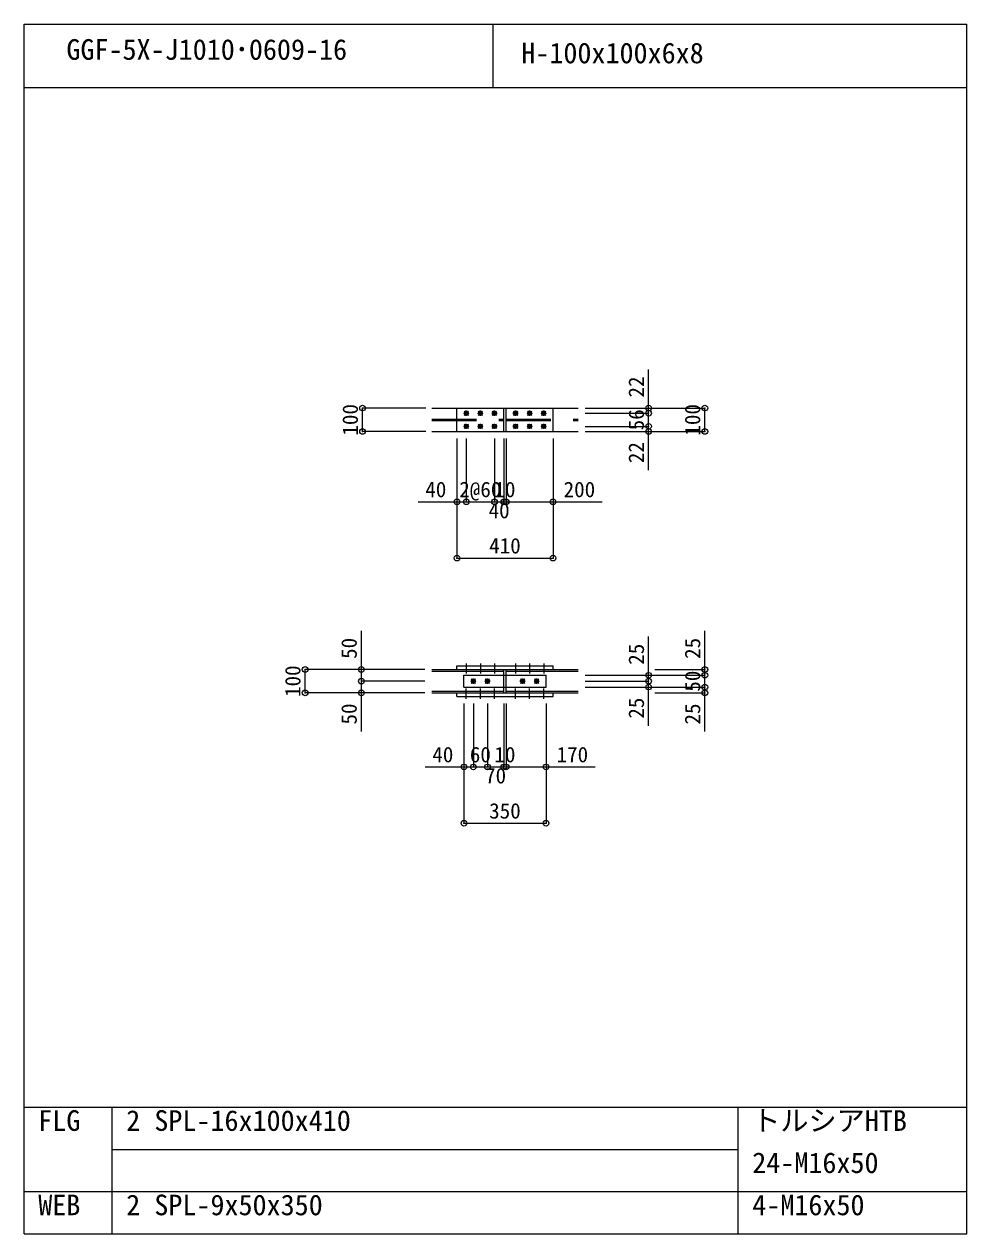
# Model space of a CAD drawing. Units: millimetres, scale not verified. Extents: x -8310 to 8310, y -4800 to 5700.
# Drawn here: x -8310 to -4290, y 540 to 5700 of the extents above; entities that cross this region are included whole.
import ezdxf
from ezdxf.enums import TextEntityAlignment as Align

# ---------------------------------------------------------------- set-up
doc = ezdxf.new("R2010")
doc.units = ezdxf.units.MM
doc.header["$LTSCALE"] = 30
doc.header["$PDMODE"] = 32
doc.header["$PDSIZE"] = 24
doc.linetypes.add('USER2', pattern=[9.525, 6.35, -3.175])
doc.layers.add('0-0', color=7, linetype='Continuous')
doc.layers.add('0-2', color=7, linetype='Continuous')
for name, color, linetype, lineweight in [('0-1', 7, 'Continuous', 18), ('0-5', 7, 'Continuous', 18), ('0-6', 7, 'USER2', 18), ('0-8', 7, 'Continuous', 18), ('0-9', 7, 'Continuous', 18), ('0-A', 7, 'Continuous', 18), ('0-B', 7, 'Continuous', 18)]:
    doc.layers.add(name, color=color, linetype=linetype, lineweight=lineweight)
doc.styles.add('ＭＳ ゴシック', font='')
doc.styles.get('ＭＳ ゴシック').set_extended_font_data('MS Gothic')

msp = doc.modelspace()

# ---------------------------------------------------------------- linework, layer by layer
at = {"layer": '0-0'}
for p in [(-6867, 4062.5), (-5647, 4062.5), (-5647, 4040.5), (-5407, 4062.5), (-6867, 3962.5), (-5647, 3984.5), (-5647, 3962.5), (-5407, 3962.5), (-6464.5, 3662.5), (-6424.5, 3662.5), (-6304.5, 3662.5), (-6264.5, 3662.5), (-6254.5, 3662.5), (-6054.5, 3662.5), (-6464.5, 3422.5), (-6054.5, 3422.5), (-7112, 2947.5), (-6872, 2947.5), (-5407, 2947.5), (-6872, 2897.5), (-5647, 2922.5), (-5647, 2897.5), (-5407, 2922.5), (-7112, 2847.5), (-6872, 2847.5), (-5647, 2872.5), (-5407, 2872.5), (-5407, 2847.5), (-6434.5, 2531.5), (-6394.5, 2531.5), (-6334.5, 2531.5), (-6264.5, 2531.5), (-6254.5, 2531.5), (-6084.5, 2531.5), (-6434.5, 2291.5), (-6084.5, 2291.5)]:
    msp.add_point(p, dxfattribs=at)
at = {"layer": '0-1'}
for p, q in [((-8310, 540), (-8310, 5700)), ((-8310, 5700), (-4290, 5700)), ((-6310, 5430), (-6310, 5700)), ((-4290, 540), (-4290, 5700)), ((-8310, 5430), (-4290, 5430)), ((-8310, 1080), (-4290, 1080)), ((-7935, 540), (-7935, 1080)), ((-5265, 540), (-5265, 1080)), ((-7935, 900), (-5265, 900)), ((-8310, 720), (-4290, 720)), ((-8310, 540), (-4290, 540))]:
    msp.add_line(p, q, dxfattribs=at)
at = {"layer": '0-5'}
for p, q in [((-6572, 4062.5), (-6264.5, 4062.5)), ((-6464.5, 4062.5), (-6054.5, 4062.5)), ((-6464.5, 3962.5), (-6464.5, 4062.5)), ((-6254.5, 4062.5), (-5947, 4062.5)), ((-6572, 3962.5), (-6264.5, 3962.5)), ((-6254.5, 3962.5), (-5947, 3962.5)), ((-6572, 2947.5), (-6264.5, 2947.5)), ((-6464.5, 2963.5), (-6054.5, 2963.5)), ((-6464.5, 2947.5), (-6464.5, 2963.5)), ((-6254.5, 2947.5), (-5947, 2947.5)), ((-6254.5, 2939.5), (-6254.5, 2947.5)), ((-6434.5, 2922.5), (-6084.5, 2922.5)), ((-6434.5, 2872.5), (-6434.5, 2922.5)), ((-6264.5, 2922.5), (-6264.5, 2939.5)), ((-6254.5, 2939.5), (-5947, 2939.5)), ((-6254.5, 2922.5), (-6254.5, 2939.5)), ((-6572, 2855.5), (-6264.5, 2855.5)), ((-6464.5, 2847.5), (-6264.5, 2847.5)), ((-6464.5, 2831.5), (-6464.5, 2847.5)), ((-6264.5, 2855.5), (-6264.5, 2872.5)), ((-6264.5, 2847.5), (-6054.5, 2847.5)), ((-6254.5, 2855.5), (-6254.5, 2872.5)), ((-6254.5, 2847.5), (-5947, 2847.5)), ((-6054.5, 2831.5), (-6054.5, 2847.5)), ((-6464.5, 2831.5), (-6264.5, 2831.5)), ((-6264.5, 2831.5), (-6054.5, 2831.5))]:
    msp.add_line(p, q, dxfattribs=at)
for points in [[(-6464.5, 3962.5), (-6054.5, 3962.5), (-6054.5, 4062.5)], [(-6572, 2939.5), (-6264.5, 2939.5), (-6264.5, 2947.5)], [(-6464.5, 2947.5), (-6054.5, 2947.5), (-6054.5, 2963.5)], [(-6434.5, 2872.5), (-6084.5, 2872.5), (-6084.5, 2922.5)], [(-6572, 2847.5), (-6264.5, 2847.5), (-6264.5, 2855.5)], [(-6254.5, 2847.5), (-6254.5, 2855.5), (-5947, 2855.5)]]:
    msp.add_lwpolyline(points, dxfattribs=at)
at = {"layer": '0-6'}
for p, q in [((-6264.5, 3962.5), (-6264.5, 4062.5)), ((-6254.5, 3962.5), (-6254.5, 4062.5)), ((-6572, 4015.5), (-6264.5, 4015.5)), ((-6572, 4009.5), (-6264.5, 4009.5)), ((-6254.5, 4015.5), (-5947, 4015.5)), ((-6254.5, 4009.5), (-5947, 4009.5)), ((-6264.5, 2872.5), (-6264.5, 2922.5)), ((-6254.5, 2872.5), (-6254.5, 2922.5))]:
    msp.add_line(p, q, dxfattribs=at)
at = {"layer": '0-8'}
for p, q in [((-6435.5, 4040.5), (-6413.5, 4040.5)), ((-6433.84, 4031.17), (-6415.17, 4049.83)), ((-6433.83, 4049.83), (-6415.17, 4031.17)), ((-6424.5, 4029.5), (-6424.5, 4051.5)), ((-6375.5, 4040.5), (-6353.5, 4040.5)), ((-6373.84, 4031.17), (-6355.17, 4049.83)), ((-6373.83, 4049.83), (-6355.17, 4031.17)), ((-6364.5, 4029.5), (-6364.5, 4051.5)), ((-6315.5, 4040.5), (-6293.5, 4040.5)), ((-6313.84, 4031.17), (-6295.17, 4049.83)), ((-6313.83, 4049.83), (-6295.17, 4031.17)), ((-6304.5, 4029.5), (-6304.5, 4051.5)), ((-6225.5, 4040.5), (-6203.5, 4040.5)), ((-6223.84, 4031.17), (-6205.17, 4049.83)), ((-6223.83, 4049.83), (-6205.17, 4031.17)), ((-6214.5, 4029.5), (-6214.5, 4051.5)), ((-6165.5, 4040.5), (-6143.5, 4040.5)), ((-6163.84, 4031.17), (-6145.17, 4049.83)), ((-6163.83, 4049.83), (-6145.17, 4031.17)), ((-6154.5, 4029.5), (-6154.5, 4051.5)), ((-6105.5, 4040.5), (-6083.5, 4040.5)), ((-6103.84, 4031.17), (-6085.17, 4049.83)), ((-6103.83, 4049.83), (-6085.17, 4031.17)), ((-6094.5, 4029.5), (-6094.5, 4051.5)), ((-6435.5, 3984.5), (-6413.5, 3984.5)), ((-6433.84, 3975.17), (-6415.17, 3993.83)), ((-6433.83, 3993.83), (-6415.17, 3975.17)), ((-6424.5, 3973.5), (-6424.5, 3995.5)), ((-6375.5, 3984.5), (-6353.5, 3984.5)), ((-6373.84, 3975.17), (-6355.17, 3993.83)), ((-6373.83, 3993.83), (-6355.17, 3975.17)), ((-6364.5, 3973.5), (-6364.5, 3995.5)), ((-6315.5, 3984.5), (-6293.5, 3984.5)), ((-6313.84, 3975.17), (-6295.17, 3993.83)), ((-6313.83, 3993.83), (-6295.17, 3975.17)), ((-6304.5, 3973.5), (-6304.5, 3995.5)), ((-6225.5, 3984.5), (-6203.5, 3984.5)), ((-6223.84, 3975.17), (-6205.17, 3993.83)), ((-6223.83, 3993.83), (-6205.17, 3975.17)), ((-6214.5, 3973.5), (-6214.5, 3995.5)), ((-6165.5, 3984.5), (-6143.5, 3984.5)), ((-6163.84, 3975.17), (-6145.17, 3993.83)), ((-6163.83, 3993.83), (-6145.17, 3975.17)), ((-6154.5, 3973.5), (-6154.5, 3995.5)), ((-6105.5, 3984.5), (-6083.5, 3984.5)), ((-6103.84, 3975.17), (-6085.17, 3993.83)), ((-6103.83, 3993.83), (-6085.17, 3975.17)), ((-6094.5, 3973.5), (-6094.5, 3995.5)), ((-6405.5, 2897.5), (-6383.5, 2897.5)), ((-6403.84, 2888.17), (-6385.17, 2906.83)), ((-6403.83, 2906.83), (-6385.17, 2888.17)), ((-6394.5, 2886.5), (-6394.5, 2908.5)), ((-6345.5, 2897.5), (-6323.5, 2897.5)), ((-6343.84, 2888.17), (-6325.17, 2906.83)), ((-6343.83, 2906.83), (-6325.17, 2888.17)), ((-6334.5, 2886.5), (-6334.5, 2908.5)), ((-6195.5, 2897.5), (-6173.5, 2897.5)), ((-6193.84, 2888.17), (-6175.17, 2906.83)), ((-6193.83, 2906.83), (-6175.17, 2888.17)), ((-6184.5, 2886.5), (-6184.5, 2908.5)), ((-6135.5, 2897.5), (-6113.5, 2897.5)), ((-6133.84, 2888.17), (-6115.17, 2906.83)), ((-6133.83, 2906.83), (-6115.17, 2888.17)), ((-6124.5, 2886.5), (-6124.5, 2908.5))]:
    msp.add_line(p, q, dxfattribs=at)
at = {"layer": '0-9'}
for p, q in [((-6424.5, 2973.5), (-6424.5, 2929.5)), ((-6364.5, 2973.5), (-6364.5, 2929.5)), ((-6304.5, 2973.5), (-6304.5, 2929.5)), ((-6214.5, 2973.5), (-6214.5, 2929.5)), ((-6154.5, 2973.5), (-6154.5, 2929.5)), ((-6094.5, 2973.5), (-6094.5, 2929.5)), ((-6424.5, 2821.5), (-6424.5, 2865.5)), ((-6364.5, 2821.5), (-6364.5, 2865.5)), ((-6304.5, 2821.5), (-6304.5, 2865.5)), ((-6214.5, 2821.5), (-6214.5, 2865.5)), ((-6154.5, 2821.5), (-6154.5, 2865.5)), ((-6094.5, 2821.5), (-6094.5, 2865.5))]:
    msp.add_line(p, q, dxfattribs=at)
at = {"layer": '0-A'}
for p, q in [((-6597, 4062.5), (-6867, 4062.5)), ((-5917, 4062.5), (-5647, 4062.5)), ((-5917, 4062.5), (-5407, 4062.5)), ((-5917, 4040.5), (-5647, 4040.5)), ((-5917, 3984.5), (-5647, 3984.5)), ((-5647, 3797.5), (-5647, 3984.5)), ((-6464.5, 3932.5), (-6464.5, 3662.5)), ((-6464.5, 3932.5), (-6464.5, 3422.5)), ((-6424.5, 3932.5), (-6424.5, 3662.5)), ((-6424.5, 3932.5), (-6424.5, 3662.5)), ((-6304.5, 3932.5), (-6304.5, 3662.5)), ((-6304.5, 3932.5), (-6304.5, 3662.5)), ((-6264.5, 3932.5), (-6264.5, 3662.5)), ((-6264.5, 3932.5), (-6264.5, 3662.5)), ((-6254.5, 3932.5), (-6254.5, 3662.5)), ((-6254.5, 3932.5), (-6254.5, 3662.5)), ((-6054.5, 3932.5), (-6054.5, 3662.5)), ((-6054.5, 3932.5), (-6054.5, 3422.5)), ((-5917, 3962.5), (-5647, 3962.5)), ((-6629.5, 3662.5), (-6424.5, 3662.5)), ((-6424.5, 3662.5), (-6304.5, 3662.5)), ((-6304.5, 3662.5), (-6264.5, 3662.5)), ((-6264.5, 3662.5), (-6254.5, 3662.5)), ((-6254.5, 3662.5), (-5844.5, 3662.5)), ((-6464.5, 3422.5), (-6054.5, 3422.5)), ((-6602, 2947.5), (-7112, 2947.5)), ((-6602, 2947.5), (-6872, 2947.5)), ((-5620.58, 2947.5), (-5407, 2947.5)), ((-6602, 2897.5), (-6872, 2897.5)), ((-6872, 2682.5), (-6872, 2897.5)), ((-5917, 2922.5), (-5647, 2922.5)), ((-5917, 2922.5), (-5407, 2922.5)), ((-5917, 2897.5), (-5647, 2897.5)), ((-5647, 2707.5), (-5647, 2897.5)), ((-6602, 2847.5), (-6872, 2847.5)), ((-5917, 2872.5), (-5647, 2872.5)), ((-5917, 2872.5), (-5407, 2872.5)), ((-5620.58, 2847.5), (-5407, 2847.5)), ((-5407, 2682.5), (-5407, 2872.5)), ((-6434.5, 2801.5), (-6434.5, 2531.5)), ((-6434.5, 2801.5), (-6434.5, 2291.5)), ((-6394.5, 2801.5), (-6394.5, 2531.5)), ((-6394.5, 2801.5), (-6394.5, 2531.5)), ((-6334.5, 2801.5), (-6334.5, 2531.5)), ((-6334.5, 2801.5), (-6334.5, 2531.5)), ((-6264.5, 2801.5), (-6264.5, 2531.5)), ((-6264.5, 2801.5), (-6264.5, 2531.5)), ((-6254.5, 2801.5), (-6254.5, 2531.5)), ((-6254.5, 2801.5), (-6254.5, 2531.5)), ((-6084.5, 2801.5), (-6084.5, 2531.5)), ((-6084.5, 2801.5), (-6084.5, 2291.5)), ((-6599.5, 2531.5), (-6394.5, 2531.5)), ((-6394.5, 2531.5), (-6334.5, 2531.5)), ((-6334.5, 2531.5), (-6264.5, 2531.5)), ((-6264.5, 2531.5), (-6254.5, 2531.5)), ((-6254.5, 2531.5), (-5874.5, 2531.5)), ((-6434.5, 2291.5), (-6084.5, 2291.5))]:
    msp.add_line(p, q, dxfattribs=at)
for points in [[(-5917, 4040.5), (-5647, 4040.5), (-5647, 4227.5)], [(-6597, 3962.5), (-6867, 3962.5), (-6867, 4062.5)], [(-5917, 3962.5), (-5407, 3962.5), (-5407, 4062.5)], [(-5917, 3984.5), (-5647, 3984.5), (-5647, 4040.5)], [(-6602, 2897.5), (-6872, 2897.5), (-6872, 3112.5)], [(-5917, 2922.5), (-5407, 2922.5), (-5407, 3112.5)], [(-5917, 2897.5), (-5647, 2897.5), (-5647, 3087.5)], [(-6602, 2847.5), (-7112, 2847.5), (-7112, 2947.5)], [(-5917, 2872.5), (-5407, 2872.5), (-5407, 2922.5)]]:
    msp.add_lwpolyline(points, dxfattribs=at)
at = {"layer": '0-B'}
for centre in [(-6424.5, 4040.5), (-6364.5, 4040.5), (-6304.5, 4040.5), (-6214.5, 4040.5), (-6154.5, 4040.5), (-6094.5, 4040.5), (-6424.5, 3984.5), (-6364.5, 3984.5), (-6304.5, 3984.5), (-6214.5, 3984.5), (-6154.5, 3984.5), (-6094.5, 3984.5), (-6394.5, 2897.5), (-6334.5, 2897.5), (-6184.5, 2897.5), (-6124.5, 2897.5)]:
    msp.add_circle(centre, 9, dxfattribs=at)

# ---------------------------------------------------------------- texts
at = {"layer": '0-2', "style": 'ＭＳ ゴシック'}
for s, p in [('GGF-5X-J1010･0609-16', (-8130, 5521.8)), ('H-100x100x6x8', (-6190, 5506.8)), ('FLG', (-8250, 952.8)), ('2', (-7875, 952.8)), ('SPL-16x100x410', (-7755, 952.8)), ('トルシアHTB', (-5205, 952.8)), ('24-M16x50', (-5205, 772.8)), ('WEB', (-8250, 592.8)), ('2', (-7875, 592.8)), ('SPL-9x50x350', (-7755, 592.8)), ('4-M16x50', (-5205, 592.8))]:
    msp.add_text(s, height=87.98, dxfattribs=at).set_placement(p, align=Align.BOTTOM_LEFT)
at = {"layer": '0-A', "style": 'ＭＳ ゴシック'}
for s, p in [('22', (-5647, 4107.5)), ('100', (-6867, 3945)), ('56', (-5647, 3967.5)), ('100', (-5407, 3945)), ('22', (-5647, 3827.5)), ('50', (-6872, 2992.5)), ('25', (-5647, 2967.5)), ('25', (-5407, 2992.5)), ('100', (-7112, 2830)), ('50', (-5407, 2852.5)), ('50', (-6872, 2712.5)), ('25', (-5647, 2737.5)), ('25', (-5407, 2712.5))]:
    msp.add_text(s, height=65.98, rotation=90, dxfattribs=at).set_placement(p, align=Align.BOTTOM_LEFT)
for s, p in [('40', (-6599.5, 3662.5)), ('2@60', (-6454.5, 3662.5)), ('10', (-6304.5, 3662.5)), ('200', (-6009.5, 3662.5)), ('40', (-6329.5, 3572.5)), ('410', (-6327, 3422.5)), ('40', (-6569.5, 2531.5)), ('60', (-6409.5, 2531.5)), ('10', (-6304.5, 2531.5)), ('170', (-6039.5, 2531.5)), ('70', (-6344.5, 2441.5)), ('350', (-6327, 2291.5))]:
    msp.add_text(s, height=65.98, dxfattribs=at).set_placement(p, align=Align.BOTTOM_LEFT)

doc.saveas('drawing.dxf')
